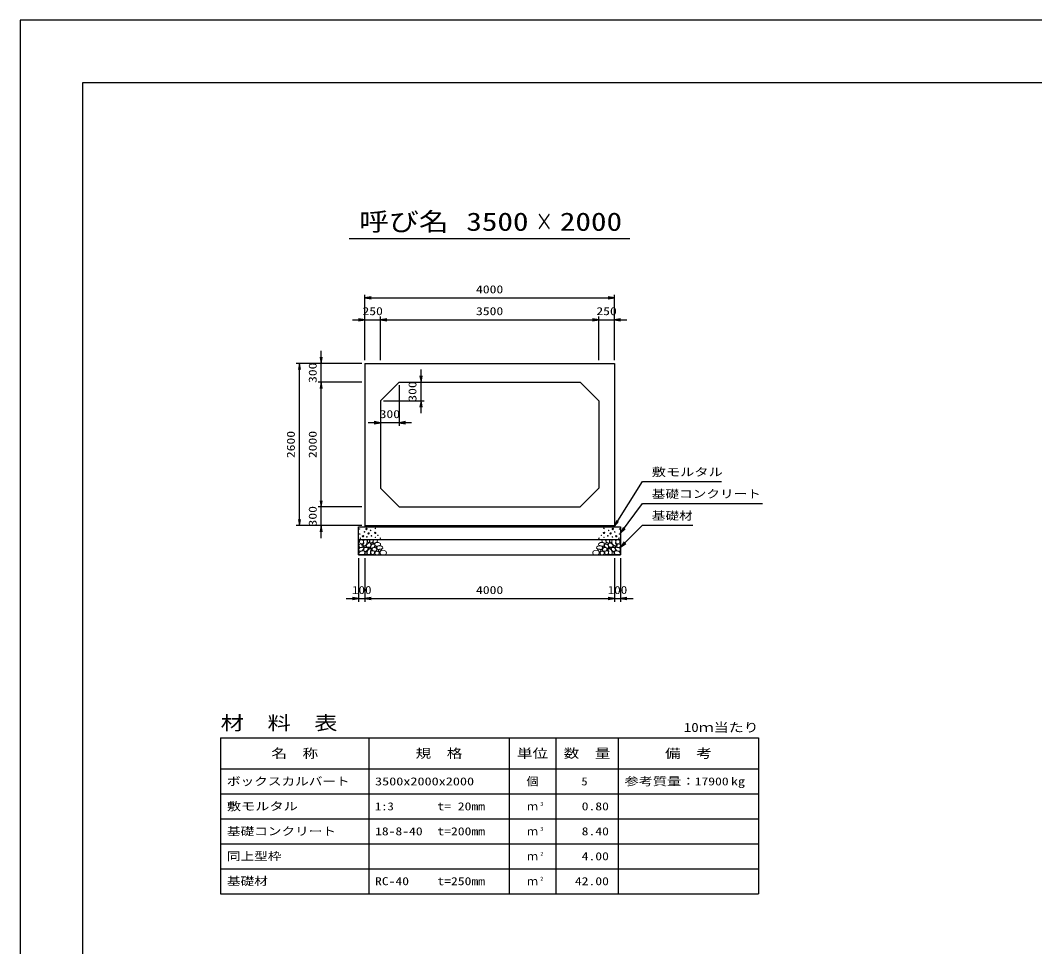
# Model space of a CAD drawing. Units: millimetres at full size. Extents: x 0 to 42050, y 0 to 29700.
# Drawn here: x 0 to 16265, y 14850 to 29700 of the extents above; entities that cross this region are included whole.
import ezdxf
from ezdxf.enums import TextEntityAlignment as Align

# ---------------------------------------------------------------- set-up
doc = ezdxf.new("R2010")
doc.units = ezdxf.units.MM
for name, color, linetype, lineweight in [('D-DCR-HCHn', 4, 'Continuous', 9), ('D-MTR-FRAM', 7, 'Continuous', 25), ('D-MTR-LINE', 7, 'Continuous', 25), ('D-STR-DIM', 7, 'Continuous', 25), ('D-STR-STRn', 1, 'Continuous', 25), ('D-STR-TXT', 7, 'Continuous', 25), ('D-TTL', 2, 'Continuous', 25), ('D-TTL-TXT', 7, 'Continuous', 25)]:
    doc.layers.add(name, color=color, linetype=linetype, lineweight=lineweight)
doc.layers.add('D-MTR', color=7, linetype='Continuous')
doc.layers.add('D-MTR-TXT', color=7, linetype='Continuous')
doc.styles.add('ＭＳ ゴシック', font='')
doc.styles.get('ＭＳ ゴシック').set_extended_font_data('MS Gothic')

# ---------------------------------------------------------------- blocks, each defined once
blk = doc.blocks.new('open_arrow')
at = {"color": 0, "linetype": 'Continuous', "lineweight": -2}
blk.add_lwpolyline([(7.5, 1.25), (0, 0), (7.5, -1.25)], dxfattribs=at)

msp = doc.modelspace()

# ---------------------------------------------------------------- linework, layer by layer
at = {"layer": 'D-DCR-HCHn'}
for points in [[(5434.101, 21297.26), (5425.433, 21271.256), (5436.99, 21253.92), (5465.883, 21251.03), (5485.61, 21259.499), (5477.441, 21279.924), (5483.219, 21291.481), (5471.662, 21303.038), (5454.326, 21308.817)], [(5488.998, 21369.493), (5462.994, 21375.271), (5439.879, 21363.714), (5436.99, 21337.71), (5442.769, 21317.485), (5471.662, 21308.817), (5491.887, 21308.817), (5500.555, 21323.263), (5500.555, 21355.046)], [(5512.112, 21372.382), (5503.444, 21346.378), (5506.334, 21317.485), (5486.109, 21285.702), (5512.112, 21271.256), (5541.006, 21285.702), (5558.342, 21308.817), (5564.12, 21346.378), (5558.342, 21366.603), (5541.006, 21375.271)], [(5561.231, 21303.038), (5546.784, 21268.366), (5558.342, 21253.92), (5593.013, 21253.92), (5607.46, 21259.698), (5621.907, 21279.924), (5621.907, 21297.26), (5607.46, 21320.374), (5590.124, 21323.263)], [(5567.01, 21366.603), (5567.01, 21331.931), (5581.456, 21323.263), (5595.903, 21331.931), (5598.792, 21352.157), (5595.903, 21369.493), (5575.678, 21375.271)], [(5615.601, 21318.845), (5603.999, 21326.941), (5602.006, 21354.16), (5611.557, 21375.616), (5635.582, 21378.128), (5655.263, 21372.156), (5656.848, 21360.53), (5654.014, 21336.921), (5638.752, 21327.586)], [(5631.681, 21294.73), (5643.297, 21300.817), (5654.296, 21306.161), (5660.86, 21319.065), (5655.554, 21327.961), (5645.968, 21330.014), (5630.137, 21321.115), (5618.42, 21312.605), (5619.515, 21304.944), (5623.895, 21297.527)], [(5681.239, 21311.998), (5691.02, 21323.092), (5708.359, 21329.342), (5722.287, 21338.717), (5726.55, 21353.49), (5720.013, 21367.695), (5706.369, 21376.218), (5690.845, 21377.886), (5675.522, 21375.424), (5665.719, 21366.98), (5658.918, 21349.457), (5657.379, 21332.722), (5661.1, 21322.871), (5663.729, 21313.23), (5672.948, 21309.842)], [(5702.727, 21272.135), (5692.952, 21275.066), (5688.675, 21280.928), (5685.905, 21296.938), (5689.816, 21318.619), (5715.776, 21328.926), (5745.648, 21328.926), (5773.03, 21313.998), (5777.653, 21298.004), (5773.385, 21286.63), (5760.583, 21281.299), (5739.247, 21277.745), (5712.931, 21272.013)], [(9347.273, 21272.135), (9357.048, 21275.066), (9361.325, 21280.928), (9364.095, 21296.938), (9360.184, 21318.619), (9334.224, 21328.926), (9304.352, 21328.926), (9276.97, 21313.998), (9272.347, 21298.004), (9276.615, 21286.63), (9289.417, 21281.299), (9310.753, 21277.745), (9337.069, 21272.013)], [(9368.761, 21311.998), (9358.98, 21323.092), (9341.641, 21329.342), (9327.713, 21338.717), (9323.45, 21353.49), (9329.987, 21367.695), (9343.631, 21376.218), (9359.155, 21377.886), (9374.478, 21375.424), (9384.281, 21366.98), (9391.082, 21349.457), (9392.621, 21332.722), (9388.9, 21322.871), (9386.271, 21313.23), (9377.052, 21309.842)], [(9418.319, 21294.73), (9406.703, 21300.817), (9395.704, 21306.161), (9389.14, 21319.065), (9394.446, 21327.961), (9404.032, 21330.014), (9419.863, 21321.115), (9431.58, 21312.605), (9430.485, 21304.944), (9426.105, 21297.527)], [(9434.399, 21318.845), (9446.001, 21326.941), (9447.994, 21354.16), (9438.443, 21375.616), (9414.418, 21378.128), (9394.737, 21372.156), (9393.152, 21360.53), (9395.986, 21336.921), (9411.248, 21327.586)], [(9488.769, 21303.038), (9503.216, 21268.366), (9491.658, 21253.92), (9456.987, 21253.92), (9442.54, 21259.698), (9428.093, 21279.924), (9428.093, 21297.26), (9442.54, 21320.374), (9459.876, 21323.263)], [(9482.99, 21366.603), (9482.99, 21331.931), (9468.544, 21323.263), (9454.097, 21331.931), (9451.208, 21352.157), (9454.097, 21369.493), (9474.322, 21375.271)], [(9537.888, 21372.382), (9546.556, 21346.378), (9543.666, 21317.485), (9563.891, 21285.702), (9537.888, 21271.256), (9508.994, 21285.702), (9491.658, 21308.817), (9485.88, 21346.378), (9491.658, 21366.603), (9508.994, 21375.271)], [(9561.002, 21369.493), (9587.006, 21375.271), (9610.121, 21363.714), (9613.01, 21337.71), (9607.231, 21317.485), (9578.338, 21308.817), (9558.113, 21308.817), (9549.445, 21323.263), (9549.445, 21355.046)], [(9615.899, 21297.26), (9624.567, 21271.256), (9613.01, 21253.92), (9584.117, 21251.03), (9564.39, 21259.499), (9572.559, 21279.924), (9566.781, 21291.481), (9578.338, 21303.038), (9595.674, 21308.817)], [(5488.944, 21201.261), (5510.346, 21233.365), (5507.671, 21241.39), (5478.243, 21249.416), (5451.49, 21246.741), (5432.763, 21230.689), (5430.087, 21211.962), (5432.763, 21193.235), (5454.165, 21187.884)], [(5499.645, 21134.378), (5518.372, 21142.404), (5523.723, 21169.157), (5513.021, 21187.884), (5494.294, 21193.235), (5470.217, 21190.56), (5443.464, 21179.859), (5430.087, 21163.807), (5430.087, 21145.08), (5438.113, 21134.378), (5470.217, 21137.054)], [(5517.891, 21271.256), (5503.444, 21259.698), (5509.223, 21251.03), (5529.448, 21251.03), (5538.116, 21253.92), (5543.895, 21265.477), (5535.227, 21274.145)], [(5563.852, 21201.261), (5577.229, 21233.365), (5566.527, 21246.741), (5534.424, 21246.741), (5521.047, 21241.39), (5507.671, 21222.663), (5507.671, 21206.612), (5521.047, 21185.209), (5537.099, 21182.534)], [(5558.502, 21142.404), (5558.502, 21174.508), (5545.125, 21182.534), (5531.749, 21174.508), (5529.073, 21155.781), (5531.749, 21139.729), (5550.476, 21134.378)], [(5609.332, 21137.054), (5617.358, 21161.131), (5614.683, 21187.884), (5633.41, 21217.313), (5609.332, 21230.689), (5582.579, 21217.313), (5566.527, 21195.91), (5561.177, 21161.131), (5566.527, 21142.404), (5582.579, 21134.378)], [(5603.982, 21230.689), (5617.358, 21241.39), (5612.007, 21249.416), (5593.28, 21249.416), (5585.254, 21246.741), (5579.904, 21236.04), (5587.93, 21228.014)], [(5633.109, 21233.224), (5620.35, 21237.579), (5619.086, 21265.688), (5629.964, 21290.928), (5660.015, 21305.156), (5682.452, 21299.405), (5683.795, 21268.924), (5673.477, 21256.886), (5645.401, 21241.311)], [(5630.735, 21139.729), (5654.812, 21134.378), (5676.215, 21145.08), (5678.89, 21169.157), (5673.539, 21187.884), (5646.786, 21195.91), (5628.059, 21195.91), (5620.033, 21182.534), (5620.033, 21153.106)], [(5693.981, 21190.925), (5658.607, 21197.521), (5643.56, 21209.658), (5638.808, 21228.655), (5653.492, 21243.022), (5682.102, 21251.082), (5703.749, 21238.154), (5717.74, 21220.74), (5713.78, 21203.062)], [(5712.239, 21253.692), (5712.239, 21264.551), (5705.72, 21269.466), (5694.97, 21270.609), (5686.278, 21267.18), (5683.19, 21256.664), (5690.738, 21248.891), (5700.802, 21244.319), (5710.409, 21248.319)], [(5689.869, 21176.931), (5708.084, 21192.234), (5734.219, 21191.97), (5752.17, 21176.931), (5754.81, 21149.227), (5742.666, 21133.924), (5708.876, 21131.549), (5692.509, 21141.311), (5685.645, 21163.738)], [(5738.634, 21215.297), (5730.545, 21219.592), (5719.424, 21227.928), (5714.874, 21236.518), (5714.874, 21255.212), (5728.523, 21270.37), (5758.349, 21274.159), (5790.449, 21270.117), (5806.12, 21258.585), (5810.164, 21240.462), (5797.761, 21229.388), (5787.436, 21225.361), (5770.312, 21223.128), (5754.987, 21220.305)], [(5759.876, 21177.808), (5747.748, 21183.743), (5741.39, 21190.697), (5742.71, 21207.843), (5752.307, 21216.236), (5772.7, 21221.151), (5789.015, 21221.271), (5794.293, 21209.761), (5782.814, 21199.51), (5772.239, 21190.35), (5768.573, 21181.331)], [(5803.293, 21132.112), (5786.233, 21136.916), (5774.939, 21144.601), (5769.893, 21159.011), (5767.01, 21172.7), (5778.544, 21193.594), (5801.131, 21207.524), (5835.492, 21202), (5862.645, 21191.913), (5869.133, 21161.652), (5863.366, 21139.317), (5836.934, 21132.593)], [(9246.707, 21132.112), (9263.767, 21136.916), (9275.061, 21144.601), (9280.107, 21159.011), (9282.99, 21172.7), (9271.456, 21193.594), (9248.869, 21207.524), (9214.508, 21202), (9187.355, 21191.913), (9180.867, 21161.652), (9186.634, 21139.317), (9213.066, 21132.593)], [(9311.366, 21215.297), (9319.455, 21219.592), (9330.576, 21227.928), (9335.126, 21236.518), (9335.126, 21255.212), (9321.477, 21270.37), (9291.651, 21274.159), (9259.551, 21270.117), (9243.88, 21258.585), (9239.836, 21240.462), (9252.239, 21229.388), (9262.564, 21225.361), (9279.688, 21223.128), (9295.013, 21220.305)], [(9290.124, 21177.808), (9302.252, 21183.743), (9308.61, 21190.697), (9307.29, 21207.843), (9297.693, 21216.236), (9277.3, 21221.151), (9260.985, 21221.271), (9255.707, 21209.761), (9267.186, 21199.51), (9277.761, 21190.35), (9281.427, 21181.331)], [(9360.131, 21176.931), (9341.916, 21192.234), (9315.781, 21191.97), (9297.83, 21176.931), (9295.19, 21149.227), (9307.334, 21133.924), (9341.124, 21131.549), (9357.491, 21141.311), (9364.355, 21163.738)], [(9356.019, 21190.925), (9391.393, 21197.521), (9406.44, 21209.658), (9411.192, 21228.655), (9396.508, 21243.022), (9367.898, 21251.082), (9346.251, 21238.154), (9332.26, 21220.74), (9336.22, 21203.062)], [(9337.761, 21253.692), (9337.761, 21264.551), (9344.28, 21269.466), (9355.03, 21270.609), (9363.722, 21267.18), (9366.81, 21256.664), (9359.262, 21248.891), (9349.198, 21244.319), (9339.591, 21248.319)], [(9416.891, 21233.224), (9429.65, 21237.579), (9430.914, 21265.688), (9420.036, 21290.928), (9389.985, 21305.156), (9367.548, 21299.405), (9366.205, 21268.924), (9376.523, 21256.886), (9404.599, 21241.311)], [(9419.265, 21139.729), (9395.188, 21134.378), (9373.785, 21145.08), (9371.11, 21169.157), (9376.461, 21187.884), (9403.214, 21195.91), (9421.941, 21195.91), (9429.967, 21182.534), (9429.967, 21153.106)], [(9440.668, 21137.054), (9432.642, 21161.131), (9435.317, 21187.884), (9416.59, 21217.313), (9440.668, 21230.689), (9467.421, 21217.313), (9483.473, 21195.91), (9488.823, 21161.131), (9483.473, 21142.404), (9467.421, 21134.378)], [(9446.018, 21230.689), (9432.642, 21241.39), (9437.993, 21249.416), (9456.72, 21249.416), (9464.746, 21246.741), (9470.096, 21236.04), (9462.07, 21228.014)], [(9486.148, 21201.261), (9472.771, 21233.365), (9483.473, 21246.741), (9515.576, 21246.741), (9528.953, 21241.39), (9542.329, 21222.663), (9542.329, 21206.612), (9528.953, 21185.209), (9512.901, 21182.534)], [(9491.498, 21142.404), (9491.498, 21174.508), (9504.875, 21182.534), (9518.251, 21174.508), (9520.927, 21155.781), (9518.251, 21139.729), (9499.524, 21134.378)], [(9532.109, 21271.256), (9546.556, 21259.698), (9540.777, 21251.03), (9520.552, 21251.03), (9511.884, 21253.92), (9506.105, 21265.477), (9514.773, 21274.145)], [(9550.355, 21134.378), (9531.628, 21142.404), (9526.277, 21169.157), (9536.979, 21187.884), (9555.706, 21193.235), (9579.783, 21190.56), (9606.536, 21179.859), (9619.913, 21163.807), (9619.913, 21145.08), (9611.887, 21134.378), (9579.783, 21137.054)], [(9561.056, 21201.261), (9539.654, 21233.365), (9542.329, 21241.39), (9571.757, 21249.416), (9598.51, 21246.741), (9617.237, 21230.689), (9619.913, 21211.962), (9617.237, 21193.235), (9595.835, 21187.884)]]:
    msp.add_lwpolyline(points, close=True, dxfattribs=at)
for centre, radius in [((5441.091, 21546.145), 4.5), ((5442.803, 21465.879), 4.5), ((5518.437, 21498.641), 4.5), ((5550.004, 21546.145), 11.25), ((5584.996, 21474.955), 11.25), ((5616.563, 21522.459), 4.5), ((5690.741, 21483.204), 11.25), ((5692.197, 21555.221), 4.5), ((9359.259, 21483.204), 11.25), ((9357.803, 21555.221), 4.5), ((9433.437, 21522.459), 4.5), ((9465.004, 21474.955), 11.25), ((9499.996, 21546.145), 11.25), ((9531.563, 21498.641), 4.5), ((9607.197, 21465.879), 4.5), ((9608.909, 21546.145), 4.5), ((5451.905, 21397.286), 4.5), ((5494.855, 21430.444), 11.25), ((5556.552, 21418.646), 4.5), ((5630.06, 21435.807), 4.5), ((5691.763, 21411.675), 4.5), ((5733.942, 21443.293), 4.5), ((5773.193, 21397.037), 4.5), ((9276.808, 21397.037), 4.5), ((9316.058, 21443.293), 4.5), ((9358.237, 21411.675), 4.5), ((9419.94, 21435.807), 4.5), ((9493.448, 21418.646), 4.5), ((9555.145, 21430.444), 11.25), ((9598.095, 21397.286), 4.5)]:
    msp.add_circle(centre, radius, dxfattribs=at)
at = {"layer": 'D-MTR-FRAM'}
for p, q in [((3212.5, 18200), (11837.5, 18200)), ((3212.5, 18200), (3212.5, 15700)), ((11837.5, 18200), (11837.5, 15700)), ((3212.5, 15700), (11837.5, 15700))]:
    msp.add_line(p, q, dxfattribs=at)
at = {"layer": 'D-MTR-LINE'}
for p, q in [((5587.5, 18200), (5587.5, 15700)), ((7837.5, 18200), (7837.5, 15700)), ((8587.5, 18200), (8587.5, 15700)), ((9587.5, 18200), (9587.5, 15700)), ((3212.5, 17700), (11837.5, 17700)), ((3212.5, 17300), (11837.5, 17300)), ((3212.5, 16900), (11837.5, 16900)), ((3212.5, 16500), (11837.5, 16500)), ((3212.5, 16100), (11837.5, 16100))]:
    msp.add_line(p, q, dxfattribs=at)
at = {"layer": 'D-STR-DIM'}
for p, q in [((5525, 24250), (5525, 25300)), ((5525, 25250), (9525, 25250)), ((9525, 24250), (9525, 25300)), ((5325, 24900), (5975, 24900)), ((5525, 24250), (5525, 24950)), ((5775, 24250), (5775, 24950)), ((5775, 24250), (5775, 24950)), ((5775, 24900), (9275, 24900)), ((9075, 24900), (9725, 24900)), ((9275, 24250), (9275, 24950)), ((9275, 24250), (9275, 24950)), ((9525, 24250), (9525, 24950)), ((4825, 23700), (4825, 24400)), ((5475, 24200), (4425, 24200)), ((4475, 21600), (4475, 24200)), ((5475, 24200), (4775, 24200)), ((6425, 23400), (6425, 24100)), ((5475, 23900), (4775, 23900)), ((5475, 23900), (4775, 23900)), ((4825, 21900), (4825, 23900)), ((6075, 23850), (6075, 23200)), ((6125, 23900), (6475, 23900)), ((5825, 23600), (6475, 23600)), ((5775, 23550), (5775, 23200)), ((6275, 23250), (5575, 23250)), ((4825, 21400), (4825, 22100)), ((5475, 21900), (4775, 21900)), ((5475, 21900), (4775, 21900)), ((5475, 21600), (4425, 21600)), ((5475, 21600), (4775, 21600)), ((5425, 21080), (5425, 20380)), ((5525, 21080), (5525, 20380)), ((5525, 21080), (5525, 20380)), ((9525, 21080), (9525, 20380)), ((9525, 21080), (9525, 20380)), ((9625, 21080), (9625, 20380)), ((5225, 20430), (5725, 20430)), ((5525, 20430), (9525, 20430)), ((9325, 20430), (9825, 20430))]:
    msp.add_line(p, q, dxfattribs=at)
at = {"layer": 'D-STR-STRn'}
for p, q in [((5525, 24200), (9525, 24200)), ((5525, 24200), (5525, 21600)), ((9525, 24200), (9525, 21600)), ((6075, 23900), (5775, 23600)), ((6075, 23900), (8975, 23900)), ((9275, 23600), (8975, 23900)), ((5775, 23600), (5775, 22200)), ((9275, 23600), (9275, 22200)), ((5775, 22200), (6075, 21900)), ((8975, 21900), (9275, 22200)), ((6075, 21900), (8975, 21900)), ((5425, 21130), (5425, 21580)), ((5425, 21580), (9625, 21580)), ((5525, 21600), (5525, 21580)), ((5525, 21600), (9525, 21600)), ((9525, 21600), (9525, 21580)), ((9625, 21580), (9625, 21130)), ((5425, 21380), (9625, 21380)), ((5425, 21130), (9625, 21130))]:
    msp.add_line(p, q, dxfattribs=at)
at = {"layer": 'D-STR-TXT'}
for points in [[(9525, 21590), (9975, 22305), (10075, 22305), (11241.624, 22305)], [(9625, 21480), (9975, 21955), (10075, 21955), (11900.761, 21955)], [(9625, 21255), (9975, 21605), (10075, 21605), (10782.36, 21605)]]:
    msp.add_lwpolyline(points, dxfattribs=at)
at = {"layer": 'D-TTL'}
for points in [[(0, 0), (42050, 0), (42050, 29700), (0, 29700)], [(1000, 1000), (41050, 1000), (41050, 28700), (1000, 28700)]]:
    msp.add_lwpolyline(points, close=True, dxfattribs=at)
at = {"layer": 'D-TTL-TXT'}
msp.add_line((5275, 26200), (9775, 26200), dxfattribs=at)

# ---------------------------------------------------------------- block references
at = {"layer": 'D-STR-DIM', "xscale": 13.3, "yscale": 13.3}
for p in [(5525, 25250), (5775, 24900), (5775, 24900), (9525, 24900), (6075, 23250), (5525, 20430), (5525, 20430), (9625, 20430)]:
    msp.add_blockref('open_arrow', p, dxfattribs=at)
for p, rotation in [((9525, 25250), 180), ((5525, 24900), 180), ((9275, 24900), 180), ((9275, 24900), 180), ((4825, 24200), 90), ((4475, 24200), 270), ((6425, 23900), 90), ((4825, 23900), 270), ((4825, 23900), 270), ((6425, 23600), 270), ((5775, 23250), 180), ((4825, 21900), 90), ((4825, 21900), 90), ((4475, 21600), 90), ((4825, 21600), 270), ((5425, 20430), 180), ((9525, 20430), 180), ((9525, 20430), 180)]:
    msp.add_blockref('open_arrow', p, dxfattribs=dict(at, rotation=rotation))
at = {"layer": 'D-STR-TXT', "xscale": 13.3, "yscale": 13.3}
for p, rotation in [((9525, 21590), 57.8), ((9625, 21480), 53.6), ((9625, 21255), 45)]:
    msp.add_blockref('open_arrow', p, dxfattribs=dict(at, rotation=rotation))

# ---------------------------------------------------------------- texts
at = {"layer": 'D-MTR', "style": 'ＭＳ ゴシック', "width": 1.25}
msp.add_text('材\u3000料\u3000表', height=219.9, dxfattribs=at).set_placement((3212.5, 18260), align=Align.BOTTOM_LEFT)
at = {"layer": 'D-MTR', "style": 'ＭＳ ゴシック', "width": 1.2}
msp.add_text('10ｍ当たり', height=146.6, dxfattribs=at).set_placement((11837.5, 18248.333), align=Align.BOTTOM_RIGHT)
at = {"layer": 'D-MTR-TXT', "style": 'ＭＳ ゴシック'}
for s, height, width, p in [('名\u3000称', 146.6, 1.25, (4400, 17950)), ('規\u3000格', 146.6, 1.25, (6712.5, 17950)), ('単位', 146.6, 1.25, (8212.5, 17950)), ('数\u3000量', 146.6, 1.25, (9087.5, 17950)), ('備\u3000考', 146.6, 1.25, (10712.5, 17950)), ('個', 128.3, 1.1, (8212.5, 17500))]:
    msp.add_text(s, height=height, dxfattribs=dict(at, width=width)).set_placement(p, align=Align.MIDDLE_CENTER)
for s, width, p in [('ボックスカルバート', 1.25, (3312.5, 17500)), ('参考質量：     kg', 1.3, (9687.5, 17500)), ('3500x2000x2000', 1.3, (5687.5, 17500)), ('敷モルタル', 1.3, (3312.5, 17100)), ('1:3', 1.15, (5687.5, 17100)), ('t= 20mm', 1.25, (6687.5, 17100)), ('基礎コンクリート', 1.25, (3312.5, 16700)), ('18-8-40', 1.25, (5687.5, 16700)), ('t=200mm', 1.25, (6687.5, 16700)), ('同上型枠', 1.25, (3312.5, 16300)), ('基礎材', 1.25, (3312.5, 15900)), ('RC-40', 1.25, (5687.5, 15900)), ('t=250mm', 1.25, (6687.5, 15900))]:
    msp.add_text(s, height=128.3, dxfattribs=dict(at, width=width)).set_placement(p, align=Align.MIDDLE_LEFT)
for s, width, p in [('5', 1.15, (9096.383, 17500)), ('17900', 1.25, (11357.5, 17500)), ('0.80', 1.25, (9437.5, 17100)), ('8.40', 1.25, (9437.5, 16700)), ('4.00', 1.25, (9437.5, 16300)), ('42.00', 1.25, (9437.5, 15900))]:
    msp.add_text(s, height=128.3, dxfattribs=dict(at, width=width)).set_placement(p, align=Align.MIDDLE_RIGHT)
for p in [(8212.5, 17100), (8212.5, 16700), (8212.5, 16300), (8212.5, 15900)]:
    msp.add_text('ｍ', height=128.3, dxfattribs=at).set_placement(p, align=Align.MIDDLE_CENTER)
at = {"layer": 'D-MTR-TXT', "style": 'ＭＳ ゴシック', "width": 1.15}
for s, p in [('3', (8337.5, 17088.333)), ('3', (8337.5, 16688.333)), ('2', (8337.5, 16288.333)), ('2', (8337.5, 15888.333))]:
    msp.add_text(s, height=64.15, dxfattribs=at).set_placement(p, align=Align.BOTTOM_LEFT)
at = {"layer": 'D-STR-DIM', "style": 'ＭＳ ゴシック'}
for s, width, p in [('4000', 1.25, (7525, 25387.5)), ('250', 1.25, (5650, 25037.5)), ('3500', 1.25, (7525, 25037.5)), ('250', 1.25, (9400, 25037.5)), ('300', 1.25, (5925, 23387.5)), ('100', 1.2, (5475, 20567.5)), ('4000', 1.25, (7525, 20567.5)), ('100', 1.2, (9575, 20567.5))]:
    msp.add_text(s, height=128.3, dxfattribs=dict(at, width=width)).set_placement(p, align=Align.MIDDLE_CENTER)
at = {"layer": 'D-STR-DIM', "style": 'ＭＳ ゴシック', "width": 1.25}
for s, p in [('300', (4687.5, 24050)), ('300', (6287.5, 23750)), ('2600', (4337.5, 22900)), ('2000', (4687.5, 22900)), ('300', (4687.5, 21750))]:
    msp.add_text(s, height=128.3, rotation=90, dxfattribs=at).set_placement(p, align=Align.MIDDLE_CENTER)
at = {"layer": 'D-STR-TXT', "style": 'ＭＳ ゴシック'}
for s, width, p in [('敷モルタル', 1.3, (10125, 22355)), ('基礎コンクリート', 1.25, (10125, 22005)), ('基礎材', 1.25, (10125, 21655))]:
    msp.add_text(s, height=128.3, dxfattribs=dict(at, width=width)).set_placement(p, align=Align.BOTTOM_LEFT)
at = {"layer": 'D-TTL-TXT', "style": 'ＭＳ ゴシック'}
for s, width, p in [('呼び名', 1.2, (6150, 26237.5)), ('3500', 1.25, (7650, 26237.5)), ('×', 0.7, (8400, 26237.5)), ('2000', 1.25, (9150, 26237.5))]:
    msp.add_text(s, height=293.3, dxfattribs=dict(at, width=width)).set_placement(p, align=Align.BOTTOM_CENTER)

doc.saveas('drawing.dxf')
